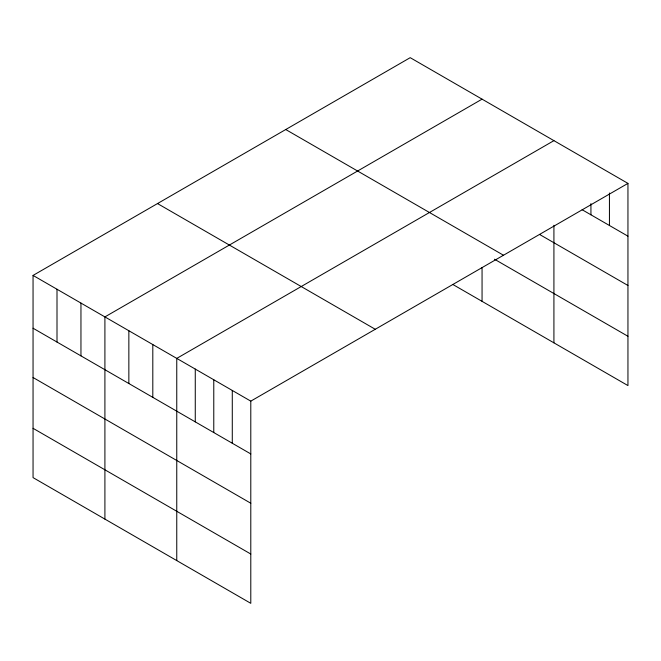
<?xml version="1.0" encoding="UTF-8"?>
<svg xmlns="http://www.w3.org/2000/svg" width="661" height="661" viewBox="0 0 661 661"><rect width="100%" height="100%" fill="white"/><g stroke="black" fill="none" stroke-linecap="round" stroke-linejoin="round"><path stroke-width="0.99" d="M33.05 275.422L250.792 401.136L250.792 603.328L33.05 477.614L33.05 275.422L410.208 57.672L627.95 183.386L627.95 385.578L452.785 284.445M482.059 99.158L104.909 316.908L104.909 519.1M553.918 140.644L176.76 358.394L176.76 560.586M250.792 401.136L627.95 183.386M582.118 209.719L627.95 236.175M539.723 234.539L627.95 285.478M285.742 129.531L503.492 255.245M494.486 259.219L627.95 336.275M157.508 203.563L375.258 329.277M33.05 328.22L250.792 453.925M33.05 377.514L250.792 503.228M33.05 428.311L250.792 554.025M609.442 193.004L609.442 225.492M590.934 203.638L590.934 214.808M553.918 225.277L553.918 342.836M482.059 267.457L482.059 301.35M232.284 390.453L232.284 443.242M213.776 379.761L213.776 432.558M195.268 369.078L195.268 421.875M152.807 344.563L152.807 397.36M128.854 330.74L128.854 383.529M80.956 303.077L80.956 355.874M57.003 289.254L57.003 342.043"/></g></svg>
